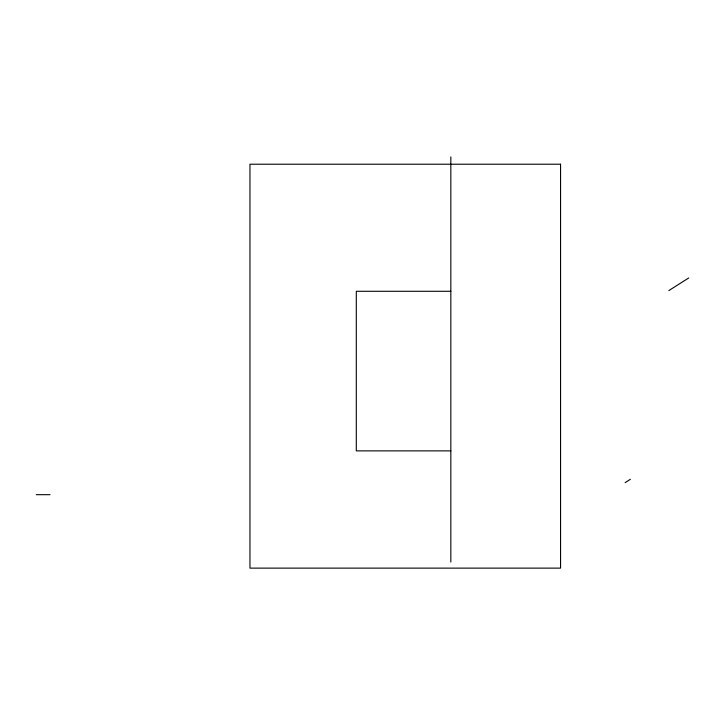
<?xml version="1.0" encoding="UTF-8"?>
<svg xmlns="http://www.w3.org/2000/svg" width="725" height="725" viewBox="0 0 725 725"><rect width="100%" height="100%" fill="white"/><g stroke="black" fill="none" stroke-linecap="round" stroke-linejoin="round"><path stroke-width="1.09" d="M668.822 290.589L688.75 277.947M625.122 482.632L630.369 479.298M450.832 291.278L356.301 291.278L356.301 450.877L450.832 450.877M36.25 494.677L50.025 494.677M450.832 156.872L450.832 562.002M560.561 164.222L249.962 164.222L249.962 568.128L560.561 568.128L560.561 164.222"/></g></svg>
